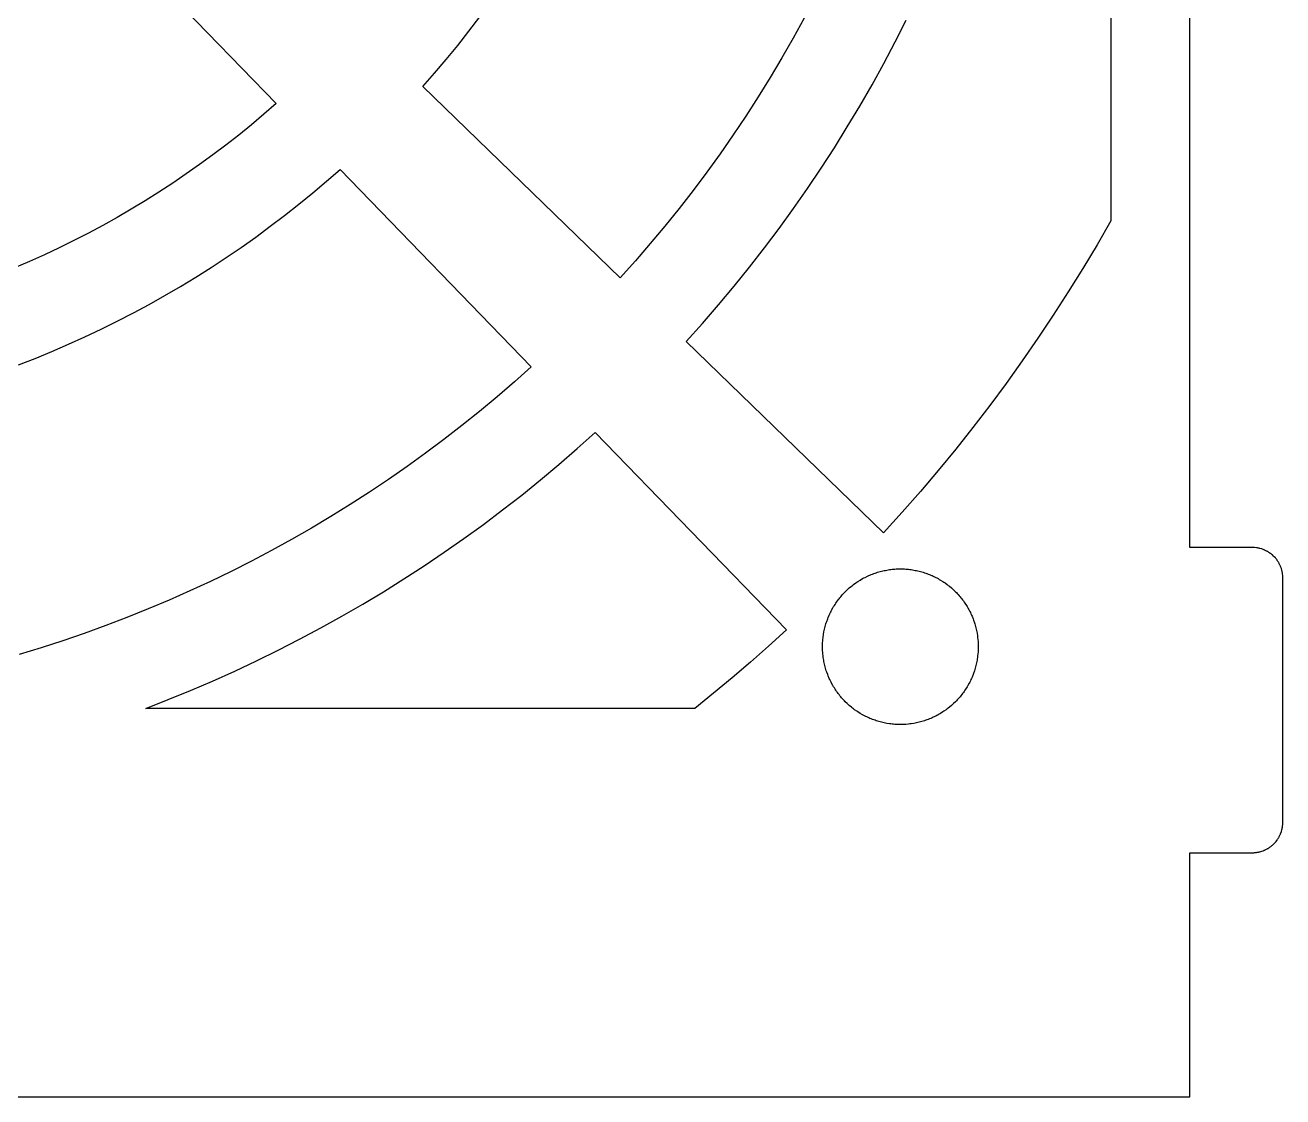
# Model space of a CAD drawing. Header units: metres. Extents: x -3 to 104, y -8 to 202.
# Drawn here: x 62.81 to 104, y -8 to 27.12 of the extents above; entities that cross this region are included whole.
import ezdxf

# ---------------------------------------------------------------- set-up
doc = ezdxf.new("R2010")
doc.units = ezdxf.units.M

msp = doc.modelspace()

# ---------------------------------------------------------------- linework, layer by layer
for p, q in [((100.95, 10), (100.95, 192.25)), ((98.3662, 74.7939), (98.3662, 20.7041)), ((64.7637, 31.0215), (71.0342, 24.5479)), ((77.3438, 26.9141), (77.7012, 27.3838)), ((88.3232, 27.3398), (87.9629, 26.6865)), ((91.3076, 26.5664), (91.6699, 27.2803)), ((76.9775, 26.4512), (77.3438, 26.9141)), ((76.6045, 25.9941), (76.9775, 26.4512)), ((87.9629, 26.6865), (87.5918, 26.0391)), ((90.9326, 25.8594), (91.3076, 26.5664)), ((76.2227, 25.5439), (76.6045, 25.9941)), ((87.5918, 26.0391), (87.21, 25.3984)), ((75.833, 25.1006), (76.2227, 25.5439)), ((90.5459, 25.1582), (90.9326, 25.8594)), ((87.21, 25.3984), (86.8164, 24.7637)), ((90.1465, 24.4648), (90.5459, 25.1582)), ((82.3018, 18.835), (75.833, 25.1006)), ((86.8164, 24.7637), (86.4121, 24.1367)), ((71.0342, 24.5479), (70.6309, 24.1963)), ((89.7354, 23.7783), (90.1465, 24.4648)), ((70.6309, 24.1963), (70.2217, 23.8516)), ((86.4121, 24.1367), (85.9971, 23.5166)), ((69.8057, 23.5146), (69.3848, 23.1846)), ((70.2217, 23.8516), (69.8057, 23.5146)), ((85.9971, 23.5166), (85.5713, 22.9043)), ((89.3125, 23.0986), (89.7354, 23.7783)), ((69.3848, 23.1846), (68.958, 22.8613)), ((88.8779, 22.4268), (89.3125, 23.0986)), ((68.958, 22.8613), (68.5254, 22.5459)), ((85.5713, 22.9043), (85.1348, 22.2988)), ((68.5254, 22.5459), (68.0879, 22.2383)), ((72.6797, 22.002), (73.124, 22.3906)), ((73.124, 22.3906), (79.3896, 15.9219)), ((85.1348, 22.2988), (84.6875, 21.7012)), ((88.4316, 21.7617), (88.8779, 22.4268)), ((67.6445, 21.9375), (67.1963, 21.6455)), ((68.0879, 22.2383), (67.6445, 21.9375)), ((72.2295, 21.6201), (72.6797, 22.002)), ((67.1963, 21.6455), (66.7432, 21.3604)), ((71.7734, 21.2461), (72.2295, 21.6201)), ((84.6875, 21.7012), (84.2305, 21.1113)), ((87.9736, 21.1055), (88.4316, 21.7617)), ((66.2852, 21.084), (65.8223, 20.8145)), ((66.7432, 21.3604), (66.2852, 21.084)), ((71.3096, 20.8809), (71.7734, 21.2461)), ((84.2305, 21.1113), (83.7637, 20.5303)), ((87.5039, 20.457), (87.9736, 21.1055)), ((65.8223, 20.8145), (65.3555, 20.5537)), ((70.8408, 20.5234), (71.3096, 20.8809)), ((98.3662, 20.7041), (97.915, 19.9199)), ((64.8838, 20.3008), (64.4072, 20.0566)), ((65.3555, 20.5537), (64.8838, 20.3008)), ((70.3652, 20.1738), (70.8408, 20.5234)), ((83.7637, 20.5303), (83.2861, 19.9561)), ((87.0234, 19.8164), (87.5039, 20.457)), ((63.9277, 19.8203), (63.4434, 19.5918)), ((64.4072, 20.0566), (63.9277, 19.8203)), ((69.3955, 19.5), (69.8828, 19.833)), ((69.8828, 19.833), (70.3652, 20.1738)), ((83.2861, 19.9561), (82.7988, 19.3916)), ((86.5322, 19.1846), (87.0234, 19.8164)), ((97.915, 19.9199), (97.4502, 19.1436)), ((62.9551, 19.3721), (62.4639, 19.1611)), ((63.4434, 19.5918), (62.9551, 19.3721)), ((68.9023, 19.1758), (69.3955, 19.5)), ((82.7988, 19.3916), (82.3018, 18.835)), ((68.4043, 18.8604), (68.9023, 19.1758)), ((86.0293, 18.5615), (86.5322, 19.1846)), ((97.4502, 19.1436), (96.9736, 18.374)), ((67.3906, 18.2559), (67.8994, 18.5537)), ((67.8994, 18.5537), (68.4043, 18.8604)), ((85.5156, 17.9473), (86.0293, 18.5615)), ((66.876, 17.9658), (67.3906, 18.2559)), ((96.9736, 18.374), (96.4834, 17.6123)), ((66.3564, 17.6865), (66.876, 17.9658)), ((84.9922, 17.3428), (85.5156, 17.9473)), ((65.3037, 17.1533), (65.832, 17.415)), ((65.832, 17.415), (66.3564, 17.6865)), ((84.458, 16.7461), (84.9922, 17.3428)), ((96.4834, 17.6123), (95.9814, 16.8594)), ((64.2324, 16.6572), (64.7705, 16.9004)), ((64.7705, 16.9004), (65.3037, 17.1533)), ((63.6904, 16.4229), (64.2324, 16.6572)), ((90.9248, 10.4824), (84.458, 16.7461)), ((95.9814, 16.8594), (95.4668, 16.1152)), ((62.5957, 15.9824), (63.1455, 16.1982)), ((63.1455, 16.1982), (63.6904, 16.4229)), ((95.4668, 16.1152), (94.9404, 15.3789)), ((79.3896, 15.9219), (78.833, 15.4248)), ((78.833, 15.4248), (78.2676, 14.9375)), ((94.9404, 15.3789), (94.4014, 14.6514)), ((78.2676, 14.9375), (77.6943, 14.4609)), ((77.6943, 14.4609), (77.1123, 13.9932)), ((94.4014, 14.6514), (93.8516, 13.9336)), ((77.1123, 13.9932), (76.5225, 13.5361)), ((80.8896, 13.2393), (81.4775, 13.7656)), ((81.4775, 13.7656), (87.7412, 7.29883)), ((93.8516, 13.9336), (93.2891, 13.2236)), ((76.5225, 13.5361), (75.9248, 13.0889)), ((80.293, 12.7217), (80.8896, 13.2393)), ((93.2891, 13.2236), (92.7148, 12.5244)), ((75.9248, 13.0889), (75.3203, 12.6533)), ((75.3203, 12.6533), (74.707, 12.2275)), ((79.6875, 12.2148), (80.293, 12.7217)), ((92.7148, 12.5244), (92.1299, 11.834)), ((74.707, 12.2275), (74.0869, 11.8125)), ((79.0732, 11.7188), (79.6875, 12.2148)), ((74.0869, 11.8125), (73.46, 11.4082)), ((78.4502, 11.2334), (79.0732, 11.7188)), ((92.1299, 11.834), (91.5332, 11.1533)), ((73.46, 11.4082), (72.8262, 11.0146)), ((77.8193, 10.7588), (78.4502, 11.2334)), ((91.5332, 11.1533), (90.9248, 10.4824)), ((72.8262, 11.0146), (72.1855, 10.6318)), ((77.1797, 10.2949), (77.8193, 10.7588)), ((72.1855, 10.6318), (71.5381, 10.2607)), ((70.8838, 9.90137), (70.2246, 9.55273)), ((71.5381, 10.2607), (70.8838, 9.90137)), ((76.5332, 9.8418), (77.1797, 10.2949)), ((103.018, 10), (100.95, 10)), ((103.035, 9.99902), (103.018, 10)), ((103.053, 9.99902), (103.035, 9.99902)), ((103.069, 9.99805), (103.053, 9.99902)), ((103.14, 9.99023), (103.069, 9.99805)), ((103.156, 9.9873), (103.14, 9.99023)), ((103.174, 9.98438), (103.156, 9.9873)), ((103.19, 9.98145), (103.174, 9.98438)), ((103.208, 9.97852), (103.19, 9.98145)), ((103.225, 9.97461), (103.208, 9.97852)), ((103.242, 9.9707), (103.225, 9.97461)), ((103.309, 9.95117), (103.242, 9.9707)), ((103.358, 9.93359), (103.309, 9.95117)), ((103.375, 9.92676), (103.358, 9.93359)), ((103.391, 9.9209), (103.375, 9.92676)), ((103.406, 9.91309), (103.391, 9.9209)), ((103.423, 9.90625), (103.406, 9.91309)), ((103.47, 9.88281), (103.423, 9.90625)), ((70.2246, 9.55273), (69.5586, 9.21582)), ((75.8789, 9.40039), (76.5332, 9.8418)), ((103.484, 9.875), (103.47, 9.88281)), ((103.5, 9.86621), (103.484, 9.875)), ((103.515, 9.85742), (103.5, 9.86621)), ((103.53, 9.84766), (103.515, 9.85742)), ((103.545, 9.83887), (103.53, 9.84766)), ((103.56, 9.8291), (103.545, 9.83887)), ((103.573, 9.81934), (103.56, 9.8291)), ((103.588, 9.80859), (103.573, 9.81934)), ((103.602, 9.79883), (103.588, 9.80859)), ((103.629, 9.77734), (103.602, 9.79883)), ((103.643, 9.76562), (103.629, 9.77734)), ((103.656, 9.75488), (103.643, 9.76562)), ((103.694, 9.71973), (103.656, 9.75488)), ((103.72, 9.69434), (103.694, 9.71973)), ((103.755, 9.65625), (103.72, 9.69434)), ((103.766, 9.64258), (103.755, 9.65625)), ((103.777, 9.62891), (103.766, 9.64258)), ((103.799, 9.60156), (103.777, 9.62891)), ((103.809, 9.58789), (103.799, 9.60156)), ((103.819, 9.57324), (103.809, 9.58789)), ((103.829, 9.55957), (103.819, 9.57324)), ((103.839, 9.54492), (103.829, 9.55957)), ((103.848, 9.53027), (103.839, 9.54492)), ((103.857, 9.51465), (103.848, 9.53027)), ((103.866, 9.5), (103.857, 9.51465)), ((103.875, 9.48438), (103.866, 9.5)), ((103.883, 9.46973), (103.875, 9.48438)), ((69.5586, 9.21582), (68.8877, 8.89062)), ((75.2168, 8.96973), (75.8789, 9.40039)), ((90.3975, 9.06055), (90.4375, 9.07812)), ((90.4375, 9.07812), (90.4785, 9.09668)), ((90.4785, 9.09668), (90.5195, 9.11328)), ((90.5195, 9.11328), (90.5615, 9.12988)), ((90.5615, 9.12988), (90.6025, 9.14551)), ((90.6025, 9.14551), (90.6445, 9.16016)), ((90.6445, 9.16016), (90.6865, 9.17383)), ((90.6865, 9.17383), (90.7295, 9.1875)), ((90.7295, 9.1875), (90.7725, 9.2002)), ((90.7725, 9.2002), (90.8584, 9.22363)), ((90.8584, 9.22363), (90.9014, 9.2334)), ((90.9014, 9.2334), (90.9453, 9.24316)), ((90.9453, 9.24316), (90.9883, 9.25195)), ((90.9883, 9.25195), (91.0322, 9.26074)), ((91.0322, 9.26074), (91.1201, 9.27441)), ((91.1201, 9.27441), (91.1641, 9.28027)), ((91.1641, 9.28027), (91.208, 9.28516)), ((91.208, 9.28516), (91.2529, 9.28906)), ((91.2529, 9.28906), (91.2969, 9.29297)), ((91.2969, 9.29297), (91.3418, 9.2959)), ((91.3418, 9.2959), (91.3857, 9.29785)), ((91.3857, 9.29785), (91.4307, 9.29883)), ((91.4307, 9.29883), (91.5195, 9.29883)), ((91.5195, 9.29883), (91.5645, 9.29785)), ((91.5645, 9.29785), (91.6084, 9.2959)), ((91.6084, 9.2959), (91.6533, 9.29297)), ((91.6533, 9.29297), (91.7412, 9.28516)), ((91.7412, 9.28516), (91.7861, 9.28027)), ((91.7861, 9.28027), (91.8301, 9.27441)), ((91.8301, 9.27441), (91.918, 9.26074)), ((91.918, 9.26074), (91.9619, 9.25195)), ((91.9619, 9.25195), (92.0049, 9.24316)), ((92.0049, 9.24316), (92.0488, 9.2334)), ((92.0488, 9.2334), (92.0918, 9.22363)), ((92.0918, 9.22363), (92.1777, 9.2002)), ((92.1777, 9.2002), (92.2207, 9.1875)), ((92.2207, 9.1875), (92.2627, 9.17383)), ((92.2627, 9.17383), (92.3057, 9.16016)), ((92.3057, 9.16016), (92.3467, 9.14551)), ((92.3467, 9.14551), (92.3887, 9.12988)), ((92.3887, 9.12988), (92.4307, 9.11328)), ((92.4307, 9.11328), (92.4717, 9.09668)), ((92.4717, 9.09668), (92.5117, 9.07812)), ((92.5117, 9.07812), (92.5527, 9.06055)), ((103.906, 9.42285), (103.883, 9.46973)), ((103.913, 9.40625), (103.906, 9.42285)), ((103.921, 9.39062), (103.913, 9.40625)), ((103.927, 9.375), (103.921, 9.39062)), ((103.934, 9.3584), (103.927, 9.375)), ((103.951, 9.30859), (103.934, 9.3584)), ((103.971, 9.24219), (103.951, 9.30859)), ((103.975, 9.22461), (103.971, 9.24219)), ((103.979, 9.20801), (103.975, 9.22461)), ((103.981, 9.19043), (103.979, 9.20801)), ((103.984, 9.17383), (103.981, 9.19043)), ((103.987, 9.15625), (103.984, 9.17383)), ((103.99, 9.13965), (103.987, 9.15625)), ((103.998, 9.06934), (103.99, 9.13965)), ((103.999, 9.05273), (103.998, 9.06934)), ((68.8877, 8.89062), (68.21, 8.57715)), ((74.5469, 8.55078), (75.2168, 8.96973)), ((89.7686, 8.64355), (89.8018, 8.67383)), ((89.8018, 8.67383), (89.8701, 8.73047)), ((89.8701, 8.73047), (89.9053, 8.75879)), ((89.9053, 8.75879), (89.9404, 8.78516)), ((89.9404, 8.78516), (90.0127, 8.83789)), ((90.0127, 8.83789), (90.0488, 8.86328)), ((90.0488, 8.86328), (90.0859, 8.8877)), ((90.0859, 8.8877), (90.1621, 8.93457)), ((90.1621, 8.93457), (90.2383, 8.97949)), ((90.2383, 8.97949), (90.2783, 9.00098)), ((90.2783, 9.00098), (90.3174, 9.02148)), ((90.3174, 9.02148), (90.3975, 9.06055)), ((92.5527, 9.06055), (92.6328, 9.02148)), ((92.6328, 9.02148), (92.6719, 9.00098)), ((92.6719, 9.00098), (92.7109, 8.97949)), ((92.7109, 8.97949), (92.75, 8.95703)), ((92.75, 8.95703), (92.7881, 8.93457)), ((92.7881, 8.93457), (92.8643, 8.8877)), ((92.8643, 8.8877), (92.9014, 8.86328)), ((92.9014, 8.86328), (92.9375, 8.83789)), ((92.9375, 8.83789), (93.0098, 8.78516)), ((93.0098, 8.78516), (93.0449, 8.75879)), ((93.0449, 8.75879), (93.0801, 8.73047)), ((93.0801, 8.73047), (93.1484, 8.67383)), ((93.1484, 8.67383), (93.1816, 8.64355)), ((103.999, 9.03516), (103.999, 9.05273)), ((104, 9.01758), (103.999, 9.03516)), ((104, 0.98242), (104, 9.01758)), ((67.5273, 8.27539), (66.8398, 7.98535)), ((68.21, 8.57715), (67.5273, 8.27539)), ((73.8711, 8.14258), (74.5469, 8.55078)), ((89.3857, 8.21191), (89.4121, 8.24805)), ((89.4121, 8.24805), (89.4385, 8.2832)), ((89.4385, 8.2832), (89.4658, 8.31934)), ((89.4658, 8.31934), (89.4932, 8.35352)), ((89.4932, 8.35352), (89.5215, 8.3877)), ((89.5215, 8.3877), (89.5508, 8.42188)), ((89.5508, 8.42188), (89.5801, 8.45508)), ((89.5801, 8.45508), (89.6104, 8.48828)), ((89.6104, 8.48828), (89.6406, 8.52051)), ((89.6406, 8.52051), (89.6719, 8.55176)), ((89.6719, 8.55176), (89.7363, 8.61426)), ((89.7363, 8.61426), (89.7686, 8.64355)), ((93.1816, 8.64355), (93.2139, 8.61426)), ((93.2139, 8.61426), (93.2783, 8.55176)), ((93.2783, 8.55176), (93.3096, 8.52051)), ((93.3096, 8.52051), (93.3398, 8.48828)), ((93.3398, 8.48828), (93.3701, 8.45508)), ((93.3701, 8.45508), (93.3994, 8.42188)), ((93.3994, 8.42188), (93.4287, 8.3877)), ((93.4287, 8.3877), (93.457, 8.35352)), ((93.457, 8.35352), (93.4844, 8.31934)), ((93.4844, 8.31934), (93.5117, 8.2832)), ((93.5117, 8.2832), (93.5381, 8.24805)), ((93.5381, 8.24805), (93.5635, 8.21191)), ((66.8398, 7.98535), (66.1475, 7.70703)), ((73.1875, 7.74707), (73.8711, 8.14258)), ((89.1455, 7.78613), (89.1641, 7.82715)), ((89.1641, 7.82715), (89.1826, 7.86719)), ((89.1826, 7.86719), (89.2031, 7.90625)), ((89.2031, 7.90625), (89.2236, 7.94629)), ((89.2236, 7.94629), (89.2666, 8.02441)), ((89.2666, 8.02441), (89.2891, 8.0625)), ((89.2891, 8.0625), (89.3125, 8.10059)), ((89.3125, 8.10059), (89.3359, 8.1377)), ((89.3359, 8.1377), (89.3613, 8.1748)), ((89.3613, 8.1748), (89.3857, 8.21191)), ((93.5635, 8.21191), (93.5889, 8.1748)), ((93.5889, 8.1748), (93.6377, 8.10059)), ((93.6377, 8.10059), (93.6611, 8.0625)), ((93.6611, 8.0625), (93.6836, 8.02441)), ((93.6836, 8.02441), (93.7266, 7.94629)), ((93.7266, 7.94629), (93.7471, 7.90625)), ((93.7471, 7.90625), (93.7666, 7.86719)), ((93.7666, 7.86719), (93.7861, 7.82715)), ((93.7861, 7.82715), (93.8047, 7.78613)), ((65.4512, 7.44141), (64.749, 7.1875)), ((66.1475, 7.70703), (65.4512, 7.44141)), ((72.4971, 7.36328), (73.1875, 7.74707)), ((89.0117, 7.40918), (89.0234, 7.45215)), ((89.0234, 7.45215), (89.0361, 7.49414)), ((89.0361, 7.49414), (89.0498, 7.53711)), ((89.0498, 7.53711), (89.0635, 7.5791)), ((89.0635, 7.5791), (89.0947, 7.66309)), ((89.0947, 7.66309), (89.1104, 7.7041)), ((89.1104, 7.7041), (89.1455, 7.78613)), ((93.8047, 7.78613), (93.8223, 7.74512)), ((93.8223, 7.74512), (93.8555, 7.66309)), ((93.8555, 7.66309), (93.8711, 7.62109)), ((93.8711, 7.62109), (93.9004, 7.53711)), ((93.9004, 7.53711), (93.9141, 7.49414)), ((93.9141, 7.49414), (93.9258, 7.45215)), ((93.9258, 7.45215), (93.9385, 7.40918)), ((64.749, 7.1875), (64.043, 6.94531)), ((71.8008, 6.99121), (72.4971, 7.36328)), ((87.7412, 7.29883), (87.1562, 6.76758)), ((88.9346, 6.97168), (88.9443, 7.05957)), ((88.9443, 7.05957), (88.9561, 7.14746)), ((88.9561, 7.14746), (88.9717, 7.23535)), ((88.9717, 7.23535), (88.9805, 7.2793)), ((88.9805, 7.2793), (88.9902, 7.32227)), ((88.9902, 7.32227), (89.001, 7.36621)), ((89.001, 7.36621), (89.0117, 7.40918)), ((93.9385, 7.40918), (93.9492, 7.36621)), ((93.9492, 7.36621), (93.96, 7.32227)), ((93.96, 7.32227), (93.9697, 7.2793)), ((93.9697, 7.2793), (93.9785, 7.23535)), ((93.9785, 7.23535), (93.9863, 7.19141)), ((93.9863, 7.19141), (94, 7.10352)), ((94, 7.10352), (94.0059, 7.05957)), ((94.0059, 7.05957), (94.0156, 6.97168)), ((63.333, 6.7168), (62.6191, 6.49902)), ((64.043, 6.94531), (63.333, 6.7168)), ((70.3896, 6.2832), (71.0986, 6.63086)), ((71.0986, 6.63086), (71.8008, 6.99121)), ((87.1562, 6.76758), (86.5645, 6.24512)), ((88.9248, 6.74902), (88.9268, 6.83789)), ((88.9268, 6.66016), (88.9248, 6.74902)), ((88.9268, 6.83789), (88.9287, 6.88281)), ((88.9287, 6.61523), (88.9268, 6.66016)), ((88.9287, 6.88281), (88.9316, 6.92676)), ((88.9316, 6.57129), (88.9287, 6.61523)), ((88.9316, 6.92676), (88.9346, 6.97168)), ((94.0156, 6.97168), (94.0186, 6.92676)), ((94.0186, 6.92676), (94.0215, 6.88281)), ((94.0215, 6.61523), (94.0186, 6.57129)), ((94.0215, 6.88281), (94.0234, 6.83789)), ((94.0234, 6.66016), (94.0215, 6.61523)), ((94.0234, 6.83789), (94.0254, 6.74902)), ((94.0254, 6.74902), (94.0234, 6.66016)), ((69.6748, 5.94727), (70.3896, 6.2832)), ((86.5645, 6.24512), (85.9639, 5.73047)), ((88.9346, 6.52637), (88.9316, 6.57129)), ((88.9443, 6.43848), (88.9346, 6.52637)), ((88.9502, 6.39453), (88.9443, 6.43848)), ((88.9561, 6.34961), (88.9502, 6.39453)), ((88.9639, 6.30664), (88.9561, 6.34961)), ((88.9717, 6.2627), (88.9639, 6.30664)), ((88.9805, 6.21875), (88.9717, 6.2627)), ((88.9902, 6.17578), (88.9805, 6.21875)), ((93.9697, 6.21875), (93.96, 6.17578)), ((93.9785, 6.2627), (93.9697, 6.21875)), ((93.9863, 6.30664), (93.9785, 6.2627)), ((93.9932, 6.34961), (93.9863, 6.30664)), ((94, 6.39453), (93.9932, 6.34961)), ((94.0059, 6.43848), (94, 6.39453)), ((94.0156, 6.52637), (94.0059, 6.43848)), ((94.0186, 6.57129), (94.0156, 6.52637)), ((68.9541, 5.62402), (69.6748, 5.94727)), ((89.001, 6.13184), (88.9902, 6.17578)), ((89.0117, 6.08887), (89.001, 6.13184)), ((89.0234, 6.0459), (89.0117, 6.08887)), ((89.0361, 6.00391), (89.0234, 6.0459)), ((89.0498, 5.96094), (89.0361, 6.00391)), ((89.0635, 5.91895), (89.0498, 5.96094)), ((89.0947, 5.83496), (89.0635, 5.91895)), ((89.1104, 5.79395), (89.0947, 5.83496)), ((89.1455, 5.71191), (89.1104, 5.79395)), ((93.8555, 5.83496), (93.8223, 5.75293)), ((93.8711, 5.87695), (93.8555, 5.83496)), ((93.9004, 5.96094), (93.8711, 5.87695)), ((93.9141, 6.00391), (93.9004, 5.96094)), ((93.9258, 6.0459), (93.9141, 6.00391)), ((93.9385, 6.08887), (93.9258, 6.0459)), ((93.9492, 6.13184), (93.9385, 6.08887)), ((93.96, 6.17578), (93.9492, 6.13184)), ((68.2285, 5.3125), (68.9541, 5.62402)), ((85.9639, 5.73047), (85.3564, 5.22559)), ((89.1641, 5.6709), (89.1455, 5.71191)), ((89.1826, 5.63086), (89.1641, 5.6709)), ((89.2031, 5.5918), (89.1826, 5.63086)), ((89.2236, 5.55176), (89.2031, 5.5918)), ((89.2666, 5.47363), (89.2236, 5.55176)), ((89.2891, 5.43555), (89.2666, 5.47363)), ((89.3125, 5.39746), (89.2891, 5.43555)), ((89.3359, 5.36035), (89.3125, 5.39746)), ((89.3613, 5.32324), (89.3359, 5.36035)), ((93.6377, 5.39746), (93.5889, 5.32324)), ((93.6611, 5.43555), (93.6377, 5.39746)), ((93.6836, 5.47363), (93.6611, 5.43555)), ((93.7266, 5.55176), (93.6836, 5.47363)), ((93.7471, 5.5918), (93.7266, 5.55176)), ((93.7666, 5.63086), (93.7471, 5.5918)), ((93.7861, 5.6709), (93.7666, 5.63086)), ((93.8047, 5.71191), (93.7861, 5.6709)), ((93.8223, 5.75293), (93.8047, 5.71191)), ((66.7607, 4.72852), (67.4971, 5.01465)), ((67.4971, 5.01465), (68.2285, 5.3125)), ((85.3564, 5.22559), (84.7422, 4.72852)), ((89.3857, 5.28613), (89.3613, 5.32324)), ((89.4121, 5.25), (89.3857, 5.28613)), ((89.4385, 5.21484), (89.4121, 5.25)), ((89.4658, 5.17871), (89.4385, 5.21484)), ((89.4932, 5.14453), (89.4658, 5.17871)), ((89.5215, 5.11035), (89.4932, 5.14453)), ((89.5508, 5.07617), (89.5215, 5.11035)), ((89.5801, 5.04297), (89.5508, 5.07617)), ((89.6104, 5.00977), (89.5801, 5.04297)), ((89.6406, 4.97754), (89.6104, 5.00977)), ((89.6719, 4.94629), (89.6406, 4.97754)), ((89.7363, 4.88379), (89.6719, 4.94629)), ((93.2783, 4.94629), (93.2139, 4.88379)), ((93.3096, 4.97754), (93.2783, 4.94629)), ((93.3398, 5.00977), (93.3096, 4.97754)), ((93.3701, 5.04297), (93.3398, 5.00977)), ((93.3994, 5.07617), (93.3701, 5.04297)), ((93.4287, 5.11035), (93.3994, 5.07617)), ((93.457, 5.14453), (93.4287, 5.11035)), ((93.4844, 5.17871), (93.457, 5.14453)), ((93.5117, 5.21484), (93.4844, 5.17871)), ((93.5381, 5.25), (93.5117, 5.21484)), ((93.5635, 5.28613), (93.5381, 5.25)), ((93.5889, 5.32324), (93.5635, 5.28613)), ((84.7422, 4.72852), (66.7607, 4.72852)), ((89.7686, 4.85352), (89.7363, 4.88379)), ((89.8018, 4.82422), (89.7686, 4.85352)), ((89.8701, 4.76758), (89.8018, 4.82422)), ((89.9053, 4.73926), (89.8701, 4.76758)), ((89.9404, 4.71289), (89.9053, 4.73926)), ((89.9766, 4.68555), (89.9404, 4.71289)), ((90.0488, 4.63477), (89.9766, 4.68555)), ((90.0859, 4.61035), (90.0488, 4.63477)), ((90.1621, 4.56348), (90.0859, 4.61035)), ((90.2383, 4.51855), (90.1621, 4.56348)), ((92.75, 4.54102), (92.7109, 4.51855)), ((92.7881, 4.56348), (92.75, 4.54102)), ((92.8643, 4.61035), (92.7881, 4.56348)), ((92.9014, 4.63477), (92.8643, 4.61035)), ((92.9736, 4.68555), (92.9014, 4.63477)), ((93.0098, 4.71289), (92.9736, 4.68555)), ((93.0449, 4.73926), (93.0098, 4.71289)), ((93.0801, 4.76758), (93.0449, 4.73926)), ((93.1484, 4.82422), (93.0801, 4.76758)), ((93.1816, 4.85352), (93.1484, 4.82422)), ((93.2139, 4.88379), (93.1816, 4.85352)), ((90.2783, 4.49707), (90.2383, 4.51855)), ((90.3174, 4.47656), (90.2783, 4.49707)), ((90.3975, 4.4375), (90.3174, 4.47656)), ((90.4375, 4.41992), (90.3975, 4.4375)), ((90.4785, 4.40137), (90.4375, 4.41992)), ((90.5195, 4.38477), (90.4785, 4.40137)), ((90.5615, 4.36816), (90.5195, 4.38477)), ((90.6025, 4.35254), (90.5615, 4.36816)), ((90.6445, 4.33789), (90.6025, 4.35254)), ((90.6865, 4.32422), (90.6445, 4.33789)), ((90.7295, 4.31055), (90.6865, 4.32422)), ((90.7725, 4.29785), (90.7295, 4.31055)), ((90.8584, 4.27441), (90.7725, 4.29785)), ((90.9014, 4.26465), (90.8584, 4.27441)), ((90.9453, 4.25488), (90.9014, 4.26465)), ((90.9883, 4.24609), (90.9453, 4.25488)), ((91.0322, 4.2373), (90.9883, 4.24609)), ((91.1201, 4.22363), (91.0322, 4.2373)), ((91.1641, 4.21777), (91.1201, 4.22363)), ((91.208, 4.21289), (91.1641, 4.21777)), ((91.2529, 4.20898), (91.208, 4.21289)), ((91.2969, 4.20508), (91.2529, 4.20898)), ((91.3418, 4.20215), (91.2969, 4.20508)), ((91.3857, 4.2002), (91.3418, 4.20215)), ((91.4307, 4.19922), (91.3857, 4.2002)), ((91.5195, 4.19922), (91.4307, 4.19922)), ((91.5645, 4.2002), (91.5195, 4.19922)), ((91.6084, 4.20215), (91.5645, 4.2002)), ((91.6533, 4.20508), (91.6084, 4.20215)), ((91.7412, 4.21289), (91.6533, 4.20508)), ((91.7861, 4.21777), (91.7412, 4.21289)), ((91.8301, 4.22363), (91.7861, 4.21777)), ((91.918, 4.2373), (91.8301, 4.22363)), ((91.9619, 4.24609), (91.918, 4.2373)), ((92.0049, 4.25488), (91.9619, 4.24609)), ((92.0488, 4.26465), (92.0049, 4.25488)), ((92.0918, 4.27441), (92.0488, 4.26465)), ((92.1777, 4.29785), (92.0918, 4.27441)), ((92.2207, 4.31055), (92.1777, 4.29785)), ((92.2627, 4.32422), (92.2207, 4.31055)), ((92.3057, 4.33789), (92.2627, 4.32422)), ((92.3467, 4.35254), (92.3057, 4.33789)), ((92.3887, 4.36816), (92.3467, 4.35254)), ((92.4307, 4.38477), (92.3887, 4.36816)), ((92.4717, 4.40137), (92.4307, 4.38477)), ((92.5117, 4.41992), (92.4717, 4.40137)), ((92.5527, 4.4375), (92.5117, 4.41992)), ((92.6328, 4.47656), (92.5527, 4.4375)), ((92.6719, 4.49707), (92.6328, 4.47656)), ((92.7109, 4.51855), (92.6719, 4.49707)), ((103.981, 0.80957), (103.984, 0.82617)), ((103.984, 0.82617), (103.987, 0.84375)), ((103.987, 0.84375), (103.99, 0.86035)), ((103.99, 0.86035), (103.998, 0.93066)), ((103.998, 0.93066), (103.999, 0.94727)), ((103.999, 0.96484), (104, 0.98242)), ((103.999, 0.94727), (103.999, 0.96484)), ((103.799, 0.39844), (103.809, 0.41211)), ((103.809, 0.41211), (103.819, 0.42676)), ((103.819, 0.42676), (103.829, 0.44043)), ((103.829, 0.44043), (103.839, 0.45508)), ((103.839, 0.45508), (103.848, 0.46973)), ((103.848, 0.46973), (103.857, 0.48535)), ((103.857, 0.48535), (103.866, 0.5)), ((103.866, 0.5), (103.875, 0.51562)), ((103.875, 0.51562), (103.883, 0.53027)), ((103.883, 0.53027), (103.906, 0.57715)), ((103.906, 0.57715), (103.913, 0.59375)), ((103.913, 0.59375), (103.921, 0.60938)), ((103.921, 0.60938), (103.927, 0.625)), ((103.927, 0.625), (103.934, 0.6416)), ((103.934, 0.6416), (103.951, 0.69141)), ((103.951, 0.69141), (103.971, 0.75781)), ((103.971, 0.75781), (103.975, 0.77539)), ((103.975, 0.77539), (103.979, 0.79199)), ((103.979, 0.79199), (103.981, 0.80957)), ((100.95, 0), (103.018, 0)), ((100.95, -8), (100.95, 0)), ((103.018, 0), (103.035, 0.00098)), ((103.035, 0.00098), (103.053, 0.00098)), ((103.053, 0.00098), (103.069, 0.00195)), ((103.069, 0.00195), (103.14, 0.00977)), ((103.14, 0.00977), (103.156, 0.0127)), ((103.156, 0.0127), (103.174, 0.01562)), ((103.174, 0.01562), (103.19, 0.01855)), ((103.19, 0.01855), (103.208, 0.02148)), ((103.208, 0.02148), (103.225, 0.02539)), ((103.225, 0.02539), (103.242, 0.0293)), ((103.242, 0.0293), (103.309, 0.04883)), ((103.309, 0.04883), (103.358, 0.06641)), ((103.358, 0.06641), (103.375, 0.07324)), ((103.375, 0.07324), (103.391, 0.0791)), ((103.391, 0.0791), (103.406, 0.08691)), ((103.406, 0.08691), (103.423, 0.09375)), ((103.423, 0.09375), (103.47, 0.11719)), ((103.47, 0.11719), (103.484, 0.125)), ((103.484, 0.125), (103.5, 0.13379)), ((103.5, 0.13379), (103.515, 0.14258)), ((103.515, 0.14258), (103.53, 0.15234)), ((103.53, 0.15234), (103.545, 0.16113)), ((103.545, 0.16113), (103.56, 0.1709)), ((103.56, 0.1709), (103.573, 0.18066)), ((103.573, 0.18066), (103.588, 0.19141)), ((103.588, 0.19141), (103.602, 0.20117)), ((103.602, 0.20117), (103.629, 0.22266)), ((103.629, 0.22266), (103.643, 0.23438)), ((103.643, 0.23438), (103.656, 0.24512)), ((103.656, 0.24512), (103.694, 0.28027)), ((103.694, 0.28027), (103.72, 0.30566)), ((103.72, 0.30566), (103.755, 0.34375)), ((103.755, 0.34375), (103.766, 0.35742)), ((103.766, 0.35742), (103.777, 0.37109)), ((103.777, 0.37109), (103.799, 0.39844)), ((0, -8), (100.95, -8))]:
    msp.add_line(p, q)

doc.saveas('drawing.dxf')
